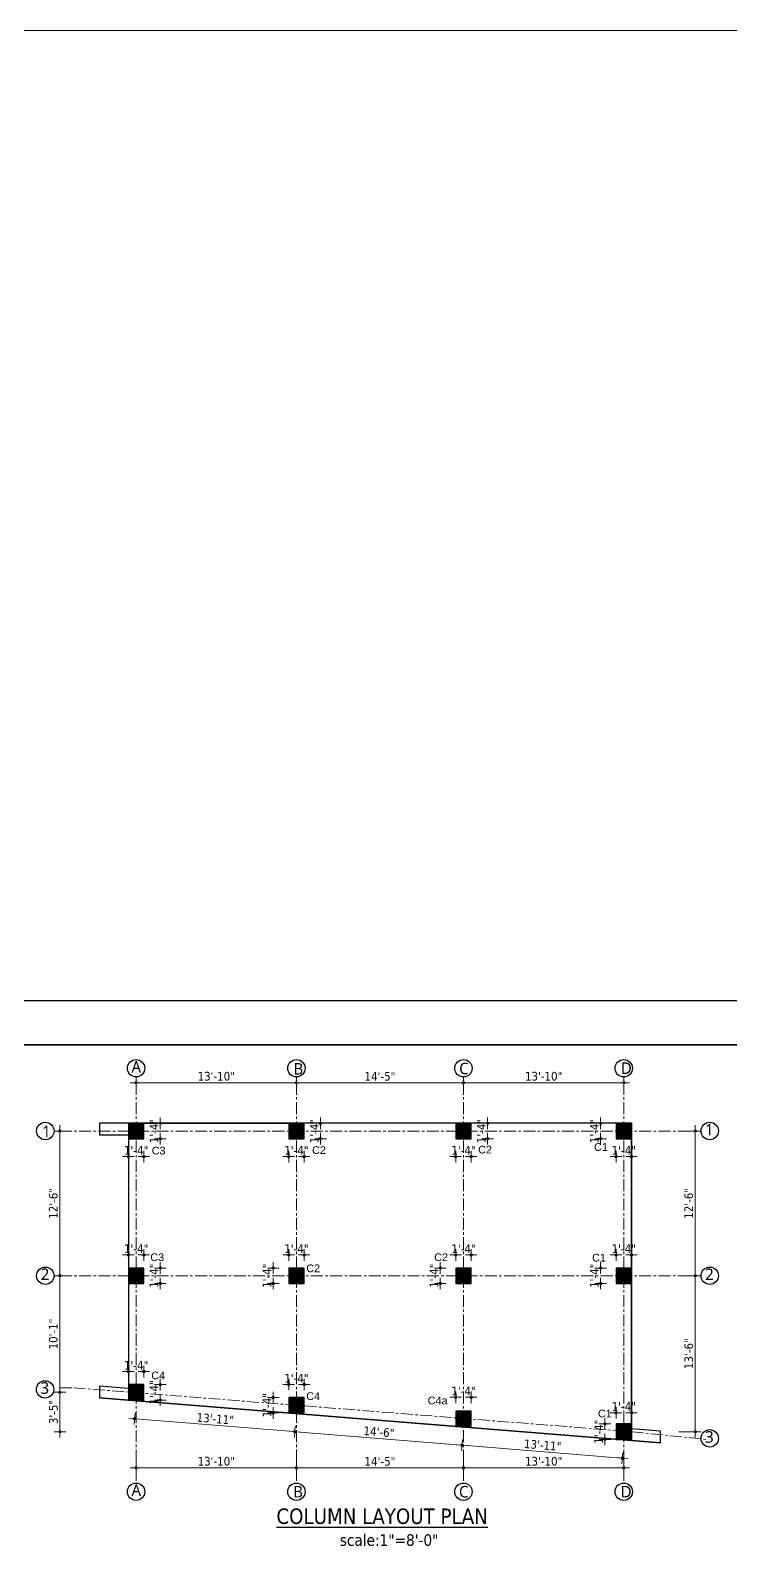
# Model space of a CAD drawing. Header units: inches. Extents: x 130993 to 274375, y -5108 to 103559.
# Drawn here: x 135775 to 136500, y 50912 to 52489 of the extents above; entities that cross this region are included whole.
import ezdxf

# ---------------------------------------------------------------- set-up
doc = ezdxf.new("R2010")
doc.units = ezdxf.units.IN
doc.header["$MEASUREMENT"] = 0
doc.header["$PDMODE"] = 2
doc.header["$PDSIZE"] = -3
doc.linetypes.add('CENTER', pattern=[2, 1.25, -0.25, 0.25, -0.25])
for name, color, linetype, lineweight in [('Center line', 252, 'CENTER', 20), ('Column', 14, 'Continuous', 30), ('Dim-external', 151, 'Continuous', 9), ('DIMENSION', 142, 'Continuous', 20), ('HATCH', 9, 'Continuous', 9), ('INDEX LINE', 4, 'Continuous', 13), ('Stairs', 134, 'Continuous', 25), ('TEXT', 181, 'Continuous', 13)]:
    doc.layers.add(name, color=color, linetype=linetype, lineweight=lineweight)
doc.layers.add('ELEVATION', color=7, linetype='Continuous')
doc.layers.add('Text-external', color=7, linetype='Continuous')
doc.styles.add('caption 1in-8ft', font='trebuc.ttf', dxfattribs={"height": 12})
doc.styles.add('S-111', font='arial.ttf', dxfattribs={"height": 8})
doc.styles.add('TAHOMA', font='tahoma.ttf', dxfattribs={"height": 9})
doc.dimstyles.new('1.8', dxfattribs={"dimscale": 0, "dimtxt": 9, "dimasz": 1, "dimexe": 2, "dimexo": 9, "dimgap": 2, "dimtad": 1, "dimdec": 0, "dimzin": 3, "dimdsep": 46, "dimlunit": 4, "dimtxsty": 'TAHOMA', "dimblk": 'DIM', "dimcen": 3, "dimdle": 3, "dimse1": 1, "dimse2": 1, "dimclrd": 256, "dimclre": 256, "dimclrt": 7, "dimadec": 1, "dimazin": 2, "dimtfac": 1, "dimtdec": 0, "dimtix": 1, "dimtofl": 0, "dimtmove": 2, "dimatfit": 3, "dimldrblk": 'ARW', "dimfxl": 1, "dimfrac": 2, "dimtolj": 2, "dimtzin": 0, "dimarcsym": 0})

# ---------------------------------------------------------------- blocks, each defined once
blk = doc.blocks.new('col')
at = {"layer": 'HATCH'}
h = blk.add_hatch(color=256, dxfattribs=at)
h.dxf.hatch_style = 1
h.paths.add_polyline_path([(-8, -8), (8, -8), (8, 8), (-8, 8)])
at = {"layer": 'Column'}
blk.add_lwpolyline([(-8, -8), (8, -8), (8, 8), (-8, 8)], close=True, dxfattribs=at)
at = {"layer": 'Dim-external'}
for p, q in [((-8, 8), (8, -8)), ((8, 8), (-8, -8))]:
    blk.add_line(p, q, dxfattribs=at)
blk = doc.blocks.new('gridd')
at = {"layer": 'Dim-external'}
for p in [(2, 0), (168, 0), (341, 0), (507, 0), (2, -150), (168, -150), (341, -150), (507, -150), (2, -270.8), (168, -284.2), (341, -298.2), (507, -311.6)]:
    blk.add_blockref('col', p, dxfattribs=at)
blk = doc.blocks.new('DIM')
at = {"layer": 'INDEX LINE'}
h = blk.add_hatch(color=256, dxfattribs=at)
h.paths.add_polyline_path([(0, 1.3), (0, 0), (1.3, 0, 0.414214)])
h.paths.add_polyline_path([(1.3, 0), (0, 0), (0, -1.3, 0.414214)])
h.paths.add_polyline_path([(0, 0), (-1.3, 0, 0.414214), (0, -1.3)])
h.paths.add_polyline_path([(0, 1.3, 0.414214), (-1.3, 0), (0, 0)])
for p, q in [((-6, 0), (6, 0)), ((0, 6), (0, -6))]:
    blk.add_line(p, q, dxfattribs=at)
blk.add_circle((0, 0), 1.28, dxfattribs=at)
blk = doc.blocks.new('*D3074')
at = {"layer": 'Defpoints', "color": 0}
for p in [(1980.5, 752.3), (1814.5, 710.3), (1980.5, 710.3)]:
    blk.add_point(p, dxfattribs=at)
at = {"layer": 'DIMENSION', "lineweight": -2}
blk.add_line((1815.5, 752.3), (1979.5, 752.3), dxfattribs=at)
at = {"layer": 'DIMENSION', "lineweight": -2, "rotation": 180}
blk.add_blockref('DIM', (1814.5, 752.3), dxfattribs=at)
at = {"layer": 'DIMENSION', "lineweight": -2}
blk.add_blockref('DIM', (1980.5, 752.3), dxfattribs=at)
at = {"layer": 'DIMENSION', "color": 7, "insert": (1897.5, 759), "char_height": 9, "attachment_point": 5, "style": 'TAHOMA'}
blk.add_mtext('\\A2;13\'-10"', dxfattribs=at)
blk = doc.blocks.new('ARW')
at = {"layer": 'INDEX LINE'}
blk.add_lwpolyline([(10, 0, 0, 6, 0), (0, 0, 0, 0, 0), (10, 0, 0, 0, 0)], format="xyseb", dxfattribs=at)
blk = doc.blocks.new('*D3075')
at = {"layer": 'Defpoints', "color": 0}
for p in [(2153.5, 752.3), (1980.5, 710.3), (2153.5, 710.3)]:
    blk.add_point(p, dxfattribs=at)
at = {"layer": 'DIMENSION', "lineweight": -2}
blk.add_line((1981.5, 752.3), (2152.5, 752.3), dxfattribs=at)
at = {"layer": 'DIMENSION', "lineweight": -2, "rotation": 180}
blk.add_blockref('DIM', (1980.5, 752.3), dxfattribs=at)
at = {"layer": 'DIMENSION', "lineweight": -2}
blk.add_blockref('DIM', (2153.5, 752.3), dxfattribs=at)
at = {"layer": 'DIMENSION', "color": 7, "insert": (2067, 758.9), "char_height": 9, "attachment_point": 5, "style": 'TAHOMA'}
blk.add_mtext('\\A2;14\'-5"', dxfattribs=at)
blk = doc.blocks.new('*D3076')
at = {"layer": 'Defpoints', "color": 0}
for p in [(2319.5, 752.3), (2153.5, 710.3), (2319.5, 710.3)]:
    blk.add_point(p, dxfattribs=at)
at = {"layer": 'DIMENSION', "lineweight": -2}
blk.add_line((2154.5, 752.3), (2318.5, 752.3), dxfattribs=at)
at = {"layer": 'DIMENSION', "lineweight": -2, "rotation": 180}
blk.add_blockref('DIM', (2153.5, 752.3), dxfattribs=at)
at = {"layer": 'DIMENSION', "lineweight": -2}
blk.add_blockref('DIM', (2319.5, 752.3), dxfattribs=at)
at = {"layer": 'DIMENSION', "color": 7, "insert": (2236.5, 759), "char_height": 9, "attachment_point": 5, "style": 'TAHOMA'}
blk.add_mtext('\\A2;13\'-10"', dxfattribs=at)
blk = doc.blocks.new('*D3077')
at = {"layer": 'Defpoints', "color": 0}
for p in [(2327.5, 552.3), (2393.5, 552.3), (2327.5, 390.7)]:
    blk.add_point(p, dxfattribs=at)
at = {"layer": 'DIMENSION', "lineweight": -2}
blk.add_line((2393.5, 391.7), (2393.5, 551.3), dxfattribs=at)
for p, rotation in [((2393.5, 552.3), 90), ((2393.5, 390.7), 270)]:
    blk.add_blockref('DIM', p, dxfattribs=dict(at, rotation=rotation))
at = {"layer": 'DIMENSION', "color": 7, "insert": (2386.8, 471.5), "char_height": 9, "attachment_point": 5, "rotation": 90, "style": 'TAHOMA'}
blk.add_mtext('\\A2;13\'-6"', dxfattribs=at)
blk = doc.blocks.new('*D3078')
at = {"layer": 'Defpoints', "color": 0}
for p in [(2327.5, 702.3), (2393.5, 702.3), (2327.5, 552.3)]:
    blk.add_point(p, dxfattribs=at)
at = {"layer": 'DIMENSION', "lineweight": -2}
blk.add_line((2393.5, 553.3), (2393.5, 701.3), dxfattribs=at)
for p, rotation in [((2393.5, 702.3), 90), ((2393.5, 552.3), 270)]:
    blk.add_blockref('DIM', p, dxfattribs=dict(at, rotation=rotation))
at = {"layer": 'DIMENSION', "color": 7, "insert": (2386.8, 627.3), "char_height": 9, "attachment_point": 5, "rotation": 90, "style": 'TAHOMA'}
blk.add_mtext('\\A2;12\'-6"', dxfattribs=at)
blk = doc.blocks.new('*D3079')
at = {"layer": 'Defpoints', "color": 0}
for p in [(1735.5, 552.3), (1806.5, 552.3), (1806.5, 431.5)]:
    blk.add_point(p, dxfattribs=at)
at = {"layer": 'DIMENSION', "lineweight": -2}
blk.add_line((1735.5, 432.5), (1735.5, 551.3), dxfattribs=at)
for p, rotation in [((1735.5, 552.3), 90), ((1735.5, 431.5), 270)]:
    blk.add_blockref('DIM', p, dxfattribs=dict(at, rotation=rotation))
at = {"layer": 'DIMENSION', "color": 7, "insert": (1728.8, 491.9), "char_height": 9, "attachment_point": 5, "rotation": 90, "style": 'TAHOMA'}
blk.add_mtext('\\A2;10\'-1"', dxfattribs=at)
blk = doc.blocks.new('*D3080')
at = {"layer": 'Defpoints', "color": 0}
for p in [(1735.5, 702.3), (1806.5, 702.3), (1806.5, 552.3)]:
    blk.add_point(p, dxfattribs=at)
at = {"layer": 'DIMENSION', "lineweight": -2}
blk.add_line((1735.5, 553.3), (1735.5, 701.3), dxfattribs=at)
for p, rotation in [((1735.5, 702.3), 90), ((1735.5, 552.3), 270)]:
    blk.add_blockref('DIM', p, dxfattribs=dict(at, rotation=rotation))
at = {"layer": 'DIMENSION', "color": 7, "insert": (1728.8, 627.3), "char_height": 9, "attachment_point": 5, "rotation": 90, "style": 'TAHOMA'}
blk.add_mtext('\\A2;12\'-6"', dxfattribs=at)
blk = doc.blocks.new('*D3081')
at = {"layer": 'Defpoints', "color": 0}
for p in [(1814.5, 423.5), (1980.5, 410.1), (1978.9, 390.7)]:
    blk.add_point(p, dxfattribs=at)
at = {"layer": 'DIMENSION', "lineweight": -2}
blk.add_line((1813.9, 404), (1977.9, 390.8), dxfattribs=at)
for p, rotation in [((1812.9, 404.1), 175.388094134981), ((1978.9, 390.7), 355.388094134981)]:
    blk.add_blockref('DIM', p, dxfattribs=dict(at, rotation=rotation))
at = {"layer": 'DIMENSION', "color": 7, "insert": (1896.5, 404), "char_height": 9, "attachment_point": 5, "rotation": 355.3881, "style": 'TAHOMA'}
blk.add_mtext('\\A2;13\'-11"', dxfattribs=at)
blk = doc.blocks.new('*D3082')
at = {"layer": 'Defpoints', "color": 0}
for p in [(1980.5, 410.1), (2153.5, 395.5), (2152, 376.7)]:
    blk.add_point(p, dxfattribs=at)
at = {"layer": 'DIMENSION', "lineweight": -2}
blk.add_line((1979.9, 390.6), (2151, 376.8), dxfattribs=at)
for p, rotation in [((1978.9, 390.7), 175.3880941348649), ((2152, 376.7), 355.3880941348649)]:
    blk.add_blockref('DIM', p, dxfattribs=dict(at, rotation=rotation))
at = {"layer": 'DIMENSION', "color": 7, "insert": (2066, 390.4), "char_height": 9, "attachment_point": 5, "rotation": 355.3881, "style": 'TAHOMA'}
blk.add_mtext('\\A2;14\'-6"', dxfattribs=at)
blk = doc.blocks.new('*D3083')
at = {"layer": 'Defpoints', "color": 0}
for p in [(2153.5, 395.5), (2319.5, 382.1), (2318, 363.3)]:
    blk.add_point(p, dxfattribs=at)
at = {"layer": 'DIMENSION', "lineweight": -2}
blk.add_line((2153, 376.6), (2317, 363.4), dxfattribs=at)
for p, rotation in [((2152, 376.7), 175.3880941348649), ((2318, 363.3), 355.3880941348649)]:
    blk.add_blockref('DIM', p, dxfattribs=dict(at, rotation=rotation))
at = {"layer": 'DIMENSION', "color": 7, "insert": (2235.5, 376.7), "char_height": 9, "attachment_point": 5, "rotation": 355.3881, "style": 'TAHOMA'}
blk.add_mtext('\\A2;13\'-11"', dxfattribs=at)
blk = doc.blocks.new('*D3084')
at = {"layer": 'Defpoints', "color": 0}
for p in [(2153.5, 395.5), (2319.5, 382.1), (2153.5, 353.3)]:
    blk.add_point(p, dxfattribs=at)
at = {"layer": 'DIMENSION', "lineweight": -2}
blk.add_line((2318.5, 353.3), (2154.5, 353.3), dxfattribs=at)
at = {"layer": 'DIMENSION', "lineweight": -2, "rotation": 180}
blk.add_blockref('DIM', (2153.5, 353.3), dxfattribs=at)
at = {"layer": 'DIMENSION', "lineweight": -2}
blk.add_blockref('DIM', (2319.5, 353.3), dxfattribs=at)
at = {"layer": 'DIMENSION', "color": 7, "insert": (2236.5, 360), "char_height": 9, "attachment_point": 5, "style": 'TAHOMA'}
blk.add_mtext('\\A2;13\'-10"', dxfattribs=at)
blk = doc.blocks.new('*D3085')
at = {"layer": 'Defpoints', "color": 0}
for p in [(1980.5, 410.1), (2153.5, 395.5), (1980.5, 353.3)]:
    blk.add_point(p, dxfattribs=at)
at = {"layer": 'DIMENSION', "lineweight": -2}
blk.add_line((2152.5, 353.3), (1981.5, 353.3), dxfattribs=at)
at = {"layer": 'DIMENSION', "lineweight": -2, "rotation": 180}
blk.add_blockref('DIM', (1980.5, 353.3), dxfattribs=at)
at = {"layer": 'DIMENSION', "lineweight": -2}
blk.add_blockref('DIM', (2153.5, 353.3), dxfattribs=at)
at = {"layer": 'DIMENSION', "color": 7, "insert": (2067, 359.9), "char_height": 9, "attachment_point": 5, "style": 'TAHOMA'}
blk.add_mtext('\\A2;14\'-5"', dxfattribs=at)
blk = doc.blocks.new('*D3086')
at = {"layer": 'Defpoints', "color": 0}
for p in [(1814.5, 422.8), (1980.5, 410.1), (1814.5, 353.3)]:
    blk.add_point(p, dxfattribs=at)
at = {"layer": 'DIMENSION', "lineweight": -2}
blk.add_line((1979.5, 353.3), (1815.5, 353.3), dxfattribs=at)
at = {"layer": 'DIMENSION', "lineweight": -2, "rotation": 180}
blk.add_blockref('DIM', (1814.5, 353.3), dxfattribs=at)
at = {"layer": 'DIMENSION', "lineweight": -2}
blk.add_blockref('DIM', (1980.5, 353.3), dxfattribs=at)
at = {"layer": 'DIMENSION', "color": 7, "insert": (1897.5, 360), "char_height": 9, "attachment_point": 5, "style": 'TAHOMA'}
blk.add_mtext('\\A2;13\'-10"', dxfattribs=at)
blk = doc.blocks.new('*D3087')
at = {"layer": 'Defpoints', "color": 0}
for p in [(1806.5, 431.5), (1735.6, 390.7), (2327.5, 390.7)]:
    blk.add_point(p, dxfattribs=at)
at = {"layer": 'DIMENSION', "lineweight": -2}
blk.add_line((1735.6, 430.5), (1735.6, 391.7), dxfattribs=at)
for p, rotation in [((1735.6, 431.5), 90), ((1735.6, 390.7), 270)]:
    blk.add_blockref('DIM', p, dxfattribs=dict(at, rotation=rotation))
at = {"layer": 'DIMENSION', "color": 7, "insert": (1728.9, 411.1), "char_height": 9, "attachment_point": 5, "rotation": 90, "style": 'TAHOMA'}
blk.add_mtext('\\A2;3\'-5"', dxfattribs=at)
blk = doc.blocks.new('*D3088')
at = {"layer": 'Defpoints', "color": 0}
for p in [(2300, 398.7), (2311.5, 398.7), (2311.5, 382.7)]:
    blk.add_point(p, dxfattribs=at)
at = {"layer": 'DIMENSION', "lineweight": -2}
for p, q in [((2300, 399.7), (2300, 400.7)), ((2300, 381.7), (2300, 380.7))]:
    blk.add_line(p, q, dxfattribs=at)
for p, rotation in [((2300, 398.7), 270), ((2300, 382.7), 90)]:
    blk.add_blockref('DIM', p, dxfattribs=dict(at, rotation=rotation))
at = {"layer": 'DIMENSION', "color": 7, "insert": (2293.5, 390.7), "char_height": 9, "attachment_point": 5, "rotation": 90, "style": 'TAHOMA'}
blk.add_mtext('\\A2;1\'-4"', dxfattribs=at)
blk = doc.blocks.new('*D3089')
at = {"layer": 'Defpoints', "color": 0}
for p in [(2327.5, 410.3), (2311.5, 398.7), (2327.5, 398.7)]:
    blk.add_point(p, dxfattribs=at)
at = {"layer": 'DIMENSION', "lineweight": -2}
for p, q in [((2310.5, 410.3), (2309.5, 410.3)), ((2328.5, 410.3), (2329.5, 410.3))]:
    blk.add_line(p, q, dxfattribs=at)
blk.add_blockref('DIM', (2311.5, 410.3), dxfattribs=at)
at = {"layer": 'DIMENSION', "lineweight": -2, "rotation": 180}
blk.add_blockref('DIM', (2327.5, 410.3), dxfattribs=at)
at = {"layer": 'DIMENSION', "color": 7, "insert": (2319.5, 416.8), "char_height": 9, "attachment_point": 5, "style": 'TAHOMA'}
blk.add_mtext('\\A2;1\'-4"', dxfattribs=at)
blk = doc.blocks.new('*D3090')
at = {"layer": 'Defpoints', "color": 0}
for p in [(2145.5, 412.1), (7142.5, 412.1), (7155.5, -8)]:
    blk.add_point(p, dxfattribs=at)
at = {"layer": 'DIMENSION', "lineweight": -2}
blk.add_line((7142.5, -7), (7142.5, 411.1), dxfattribs=at)
for p, rotation in [((7142.5, 412.1), 90), ((7142.5, -8), 270)]:
    blk.add_blockref('DIM', p, dxfattribs=dict(at, rotation=rotation))
at = {"layer": 'DIMENSION', "color": 7, "insert": (7135.8, 202.1), "char_height": 9, "attachment_point": 5, "rotation": 90, "style": 'TAHOMA'}
blk.add_mtext('\\A2;35\'-0"', dxfattribs=at)
blk = doc.blocks.new('*D3091')
at = {"layer": 'Defpoints', "color": 0}
for p in [(2161.5, 426.3), (2145.5, 412.1), (2161.5, 412.1)]:
    blk.add_point(p, dxfattribs=at)
at = {"layer": 'DIMENSION', "lineweight": -2}
for p, q in [((2144.5, 426.3), (2143.5, 426.3)), ((2162.5, 426.3), (2163.5, 426.3))]:
    blk.add_line(p, q, dxfattribs=at)
blk.add_blockref('DIM', (2145.5, 426.3), dxfattribs=at)
at = {"layer": 'DIMENSION', "lineweight": -2, "rotation": 180}
blk.add_blockref('DIM', (2161.5, 426.3), dxfattribs=at)
at = {"layer": 'DIMENSION', "color": 7, "insert": (2153.5, 432.8), "char_height": 9, "attachment_point": 5, "style": 'TAHOMA'}
blk.add_mtext('\\A2;1\'-4"', dxfattribs=at)
blk = doc.blocks.new('*D3092')
at = {"layer": 'Defpoints', "color": 0}
for p in [(2327.5, 573.8), (2311.5, 560.3), (2327.5, 560.3)]:
    blk.add_point(p, dxfattribs=at)
at = {"layer": 'DIMENSION', "lineweight": -2}
for p, q in [((2310.5, 573.8), (2309.5, 573.8)), ((2328.5, 573.8), (2329.5, 573.8))]:
    blk.add_line(p, q, dxfattribs=at)
blk.add_blockref('DIM', (2311.5, 573.8), dxfattribs=at)
at = {"layer": 'DIMENSION', "lineweight": -2, "rotation": 180}
blk.add_blockref('DIM', (2327.5, 573.8), dxfattribs=at)
at = {"layer": 'DIMENSION', "color": 7, "insert": (2319.5, 580.3), "char_height": 9, "attachment_point": 5, "style": 'TAHOMA'}
blk.add_mtext('\\A2;1\'-4"', dxfattribs=at)
blk = doc.blocks.new('*D3093')
at = {"layer": 'Defpoints', "color": 0}
for p in [(2295.5, 560.3), (2311.5, 560.3), (2311.5, 544.3)]:
    blk.add_point(p, dxfattribs=at)
at = {"layer": 'DIMENSION', "lineweight": -2}
for p, q in [((2295.5, 561.3), (2295.5, 562.3)), ((2295.5, 543.3), (2295.5, 542.3))]:
    blk.add_line(p, q, dxfattribs=at)
for p, rotation in [((2295.5, 560.3), 270), ((2295.5, 544.3), 90)]:
    blk.add_blockref('DIM', p, dxfattribs=dict(at, rotation=rotation))
at = {"layer": 'DIMENSION', "color": 7, "insert": (2289, 552.3), "char_height": 9, "attachment_point": 5, "rotation": 90, "style": 'TAHOMA'}
blk.add_mtext('\\A2;1\'-4"', dxfattribs=at)
blk = doc.blocks.new('*D3056')
at = {"layer": 'Defpoints', "color": 0}
for p in [(2161.5, 573.8), (2145.5, 560.3), (2161.5, 560.3)]:
    blk.add_point(p, dxfattribs=at)
at = {"layer": 'DIMENSION', "lineweight": -2}
for p, q in [((2144.5, 573.8), (2143.5, 573.8)), ((2162.5, 573.8), (2163.5, 573.8))]:
    blk.add_line(p, q, dxfattribs=at)
blk.add_blockref('DIM', (2145.5, 573.8), dxfattribs=at)
at = {"layer": 'DIMENSION', "lineweight": -2, "rotation": 180}
blk.add_blockref('DIM', (2161.5, 573.8), dxfattribs=at)
at = {"layer": 'DIMENSION', "color": 7, "insert": (2153.5, 580.3), "char_height": 9, "attachment_point": 5, "style": 'TAHOMA'}
blk.add_mtext('\\A2;1\'-4"', dxfattribs=at)
blk = doc.blocks.new('*D3057')
at = {"layer": 'Defpoints', "color": 0}
for p in [(2129.5, 560.3), (2145.5, 560.3), (2145.5, 544.3)]:
    blk.add_point(p, dxfattribs=at)
at = {"layer": 'DIMENSION', "lineweight": -2}
for p, q in [((2129.5, 561.3), (2129.5, 562.3)), ((2129.5, 543.3), (2129.5, 542.3))]:
    blk.add_line(p, q, dxfattribs=at)
for p, rotation in [((2129.5, 560.3), 270), ((2129.5, 544.3), 90)]:
    blk.add_blockref('DIM', p, dxfattribs=dict(at, rotation=rotation))
at = {"layer": 'DIMENSION', "color": 7, "insert": (2123, 552.3), "char_height": 9, "attachment_point": 5, "rotation": 90, "style": 'TAHOMA'}
blk.add_mtext('\\A2;1\'-4"', dxfattribs=at)
blk = doc.blocks.new('*D3058')
at = {"layer": 'Defpoints', "color": 0}
for p in [(1988.5, 573.8), (1972.5, 560.3), (1988.5, 560.3)]:
    blk.add_point(p, dxfattribs=at)
at = {"layer": 'DIMENSION', "lineweight": -2}
for p, q in [((1971.5, 573.8), (1970.5, 573.8)), ((1989.5, 573.8), (1990.5, 573.8))]:
    blk.add_line(p, q, dxfattribs=at)
blk.add_blockref('DIM', (1972.5, 573.8), dxfattribs=at)
at = {"layer": 'DIMENSION', "lineweight": -2, "rotation": 180}
blk.add_blockref('DIM', (1988.5, 573.8), dxfattribs=at)
at = {"layer": 'DIMENSION', "color": 7, "insert": (1980.5, 580.3), "char_height": 9, "attachment_point": 5, "style": 'TAHOMA'}
blk.add_mtext('\\A2;1\'-4"', dxfattribs=at)
blk = doc.blocks.new('*D3059')
at = {"layer": 'Defpoints', "color": 0}
for p in [(1956.5, 560.3), (1972.5, 560.3), (1972.5, 544.3)]:
    blk.add_point(p, dxfattribs=at)
at = {"layer": 'DIMENSION', "lineweight": -2}
for p, q in [((1956.5, 561.3), (1956.5, 562.3)), ((1956.5, 543.3), (1956.5, 542.3))]:
    blk.add_line(p, q, dxfattribs=at)
for p, rotation in [((1956.5, 560.3), 270), ((1956.5, 544.3), 90)]:
    blk.add_blockref('DIM', p, dxfattribs=dict(at, rotation=rotation))
at = {"layer": 'DIMENSION', "color": 7, "insert": (1950, 552.3), "char_height": 9, "attachment_point": 5, "rotation": 90, "style": 'TAHOMA'}
blk.add_mtext('\\A2;1\'-4"', dxfattribs=at)
blk = doc.blocks.new('*D3060')
at = {"layer": 'Defpoints', "color": 0}
for p in [(1972.5, 426.1), (1988.5, 439.6), (1988.5, 426.1)]:
    blk.add_point(p, dxfattribs=at)
at = {"layer": 'DIMENSION', "lineweight": -2}
for p, q in [((1971.5, 439.6), (1970.5, 439.6)), ((1989.5, 439.6), (1990.5, 439.6))]:
    blk.add_line(p, q, dxfattribs=at)
blk.add_blockref('DIM', (1972.5, 439.6), dxfattribs=at)
at = {"layer": 'DIMENSION', "lineweight": -2, "rotation": 180}
blk.add_blockref('DIM', (1988.5, 439.6), dxfattribs=at)
at = {"layer": 'DIMENSION', "color": 7, "insert": (1980.5, 446.1), "char_height": 9, "attachment_point": 5, "style": 'TAHOMA'}
blk.add_mtext('\\A2;1\'-4"', dxfattribs=at)
blk = doc.blocks.new('*D3061')
at = {"layer": 'Defpoints', "color": 0}
for p in [(1956.5, 426.1), (1972.5, 426.1), (1972.5, 410.1)]:
    blk.add_point(p, dxfattribs=at)
at = {"layer": 'DIMENSION', "lineweight": -2}
for p, q in [((1956.5, 427.1), (1956.5, 428.1)), ((1956.5, 409.1), (1956.5, 408.1))]:
    blk.add_line(p, q, dxfattribs=at)
for p, rotation in [((1956.5, 426.1), 270), ((1956.5, 410.1), 90)]:
    blk.add_blockref('DIM', p, dxfattribs=dict(at, rotation=rotation))
at = {"layer": 'DIMENSION', "color": 7, "insert": (1950, 418.1), "char_height": 9, "attachment_point": 5, "rotation": 90, "style": 'TAHOMA'}
blk.add_mtext('\\A2;1\'-4"', dxfattribs=at)
blk = doc.blocks.new('*D3062')
at = {"layer": 'Defpoints', "color": 0}
for p in [(1822.5, 453), (1806.5, 439.5), (1822.5, 439.5)]:
    blk.add_point(p, dxfattribs=at)
at = {"layer": 'DIMENSION', "lineweight": -2}
for p, q in [((1805.5, 453), (1804.5, 453)), ((1823.5, 453), (1824.5, 453))]:
    blk.add_line(p, q, dxfattribs=at)
blk.add_blockref('DIM', (1806.5, 453), dxfattribs=at)
at = {"layer": 'DIMENSION', "lineweight": -2, "rotation": 180}
blk.add_blockref('DIM', (1822.5, 453), dxfattribs=at)
at = {"layer": 'DIMENSION', "color": 7, "insert": (1814.5, 459.5), "char_height": 9, "attachment_point": 5, "style": 'TAHOMA'}
blk.add_mtext('\\A2;1\'-4"', dxfattribs=at)
blk = doc.blocks.new('*D3063')
at = {"layer": 'Defpoints', "color": 0}
for p in [(1806.5, 439.5), (1839.5, 439.5), (1806.5, 423.5)]:
    blk.add_point(p, dxfattribs=at)
at = {"layer": 'DIMENSION', "lineweight": -2}
for p, q in [((1839.5, 440.5), (1839.5, 441.5)), ((1839.5, 422.5), (1839.5, 421.5))]:
    blk.add_line(p, q, dxfattribs=at)
for p, rotation in [((1839.5, 439.5), 270), ((1839.5, 423.5), 90)]:
    blk.add_blockref('DIM', p, dxfattribs=dict(at, rotation=rotation))
at = {"layer": 'DIMENSION', "color": 7, "insert": (1833, 431.5), "char_height": 9, "attachment_point": 5, "rotation": 90, "style": 'TAHOMA'}
blk.add_mtext('\\A2;1\'-4"', dxfattribs=at)
blk = doc.blocks.new('*D3064')
at = {"layer": 'Defpoints', "color": 0}
for p in [(1822.5, 573.8), (1806.5, 560.3), (1822.5, 560.3)]:
    blk.add_point(p, dxfattribs=at)
at = {"layer": 'DIMENSION', "lineweight": -2}
for p, q in [((1805.5, 573.8), (1804.5, 573.8)), ((1823.5, 573.8), (1824.5, 573.8))]:
    blk.add_line(p, q, dxfattribs=at)
blk.add_blockref('DIM', (1806.5, 573.8), dxfattribs=at)
at = {"layer": 'DIMENSION', "lineweight": -2, "rotation": 180}
blk.add_blockref('DIM', (1822.5, 573.8), dxfattribs=at)
at = {"layer": 'DIMENSION', "color": 7, "insert": (1814.5, 580.3), "char_height": 9, "attachment_point": 5, "style": 'TAHOMA'}
blk.add_mtext('\\A2;1\'-4"', dxfattribs=at)
blk = doc.blocks.new('*D3065')
at = {"layer": 'Defpoints', "color": 0}
for p in [(1806.5, 560.3), (1839.5, 560.3), (1806.5, 544.3)]:
    blk.add_point(p, dxfattribs=at)
at = {"layer": 'DIMENSION', "lineweight": -2}
for p, q in [((1839.5, 561.3), (1839.5, 562.3)), ((1839.5, 543.3), (1839.5, 542.3))]:
    blk.add_line(p, q, dxfattribs=at)
for p, rotation in [((1839.5, 560.3), 270), ((1839.5, 544.3), 90)]:
    blk.add_blockref('DIM', p, dxfattribs=dict(at, rotation=rotation))
at = {"layer": 'DIMENSION', "color": 7, "insert": (1833, 552.3), "char_height": 9, "attachment_point": 5, "rotation": 90, "style": 'TAHOMA'}
blk.add_mtext('\\A2;1\'-4"', dxfattribs=at)
blk = doc.blocks.new('*D3066')
at = {"layer": 'Defpoints', "color": 0}
for p in [(1806.5, 710.3), (1822.5, 710.3), (1822.5, 675.8)]:
    blk.add_point(p, dxfattribs=at)
at = {"layer": 'DIMENSION', "lineweight": -2}
for p, q in [((1805.5, 675.8), (1804.5, 675.8)), ((1823.5, 675.8), (1824.5, 675.8))]:
    blk.add_line(p, q, dxfattribs=at)
blk.add_blockref('DIM', (1806.5, 675.8), dxfattribs=at)
at = {"layer": 'DIMENSION', "lineweight": -2, "rotation": 180}
blk.add_blockref('DIM', (1822.5, 675.8), dxfattribs=at)
at = {"layer": 'DIMENSION', "color": 7, "insert": (1814.5, 682.3), "char_height": 9, "attachment_point": 5, "style": 'TAHOMA'}
blk.add_mtext('\\A2;1\'-4"', dxfattribs=at)
blk = doc.blocks.new('*D3067')
at = {"layer": 'Defpoints', "color": 0}
for p in [(1806.5, 710.3), (1839.5, 710.3), (1806.5, 694.3)]:
    blk.add_point(p, dxfattribs=at)
at = {"layer": 'DIMENSION', "lineweight": -2}
for p, q in [((1839.5, 711.3), (1839.5, 712.3)), ((1839.5, 693.3), (1839.5, 692.3))]:
    blk.add_line(p, q, dxfattribs=at)
for p, rotation in [((1839.5, 710.3), 270), ((1839.5, 694.3), 90)]:
    blk.add_blockref('DIM', p, dxfattribs=dict(at, rotation=rotation))
at = {"layer": 'DIMENSION', "color": 7, "insert": (1833, 702.3), "char_height": 9, "attachment_point": 5, "rotation": 90, "style": 'TAHOMA'}
blk.add_mtext('\\A2;1\'-4"', dxfattribs=at)
blk = doc.blocks.new('*D3068')
at = {"layer": 'Defpoints', "color": 0}
for p in [(1972.5, 710.3), (1988.5, 710.3), (1988.5, 675.8)]:
    blk.add_point(p, dxfattribs=at)
at = {"layer": 'DIMENSION', "lineweight": -2}
for p, q in [((1971.5, 675.8), (1970.5, 675.8)), ((1989.5, 675.8), (1990.5, 675.8))]:
    blk.add_line(p, q, dxfattribs=at)
blk.add_blockref('DIM', (1972.5, 675.8), dxfattribs=at)
at = {"layer": 'DIMENSION', "lineweight": -2, "rotation": 180}
blk.add_blockref('DIM', (1988.5, 675.8), dxfattribs=at)
at = {"layer": 'DIMENSION', "color": 7, "insert": (1980.5, 682.3), "char_height": 9, "attachment_point": 5, "style": 'TAHOMA'}
blk.add_mtext('\\A2;1\'-4"', dxfattribs=at)
blk = doc.blocks.new('*D3069')
at = {"layer": 'Defpoints', "color": 0}
for p in [(1972.5, 710.3), (2005.5, 710.3), (1972.5, 694.3)]:
    blk.add_point(p, dxfattribs=at)
at = {"layer": 'DIMENSION', "lineweight": -2}
for p, q in [((2005.5, 711.3), (2005.5, 712.3)), ((2005.5, 693.3), (2005.5, 692.3))]:
    blk.add_line(p, q, dxfattribs=at)
for p, rotation in [((2005.5, 710.3), 270), ((2005.5, 694.3), 90)]:
    blk.add_blockref('DIM', p, dxfattribs=dict(at, rotation=rotation))
at = {"layer": 'DIMENSION', "color": 7, "insert": (1999, 702.3), "char_height": 9, "attachment_point": 5, "rotation": 90, "style": 'TAHOMA'}
blk.add_mtext('\\A2;1\'-4"', dxfattribs=at)
blk = doc.blocks.new('*D3070')
at = {"layer": 'Defpoints', "color": 0}
for p in [(2145.5, 710.3), (2161.5, 710.3), (2161.5, 675.8)]:
    blk.add_point(p, dxfattribs=at)
at = {"layer": 'DIMENSION', "lineweight": -2}
for p, q in [((2144.5, 675.8), (2143.5, 675.8)), ((2162.5, 675.8), (2163.5, 675.8))]:
    blk.add_line(p, q, dxfattribs=at)
blk.add_blockref('DIM', (2145.5, 675.8), dxfattribs=at)
at = {"layer": 'DIMENSION', "lineweight": -2, "rotation": 180}
blk.add_blockref('DIM', (2161.5, 675.8), dxfattribs=at)
at = {"layer": 'DIMENSION', "color": 7, "insert": (2153.5, 682.3), "char_height": 9, "attachment_point": 5, "style": 'TAHOMA'}
blk.add_mtext('\\A2;1\'-4"', dxfattribs=at)
blk = doc.blocks.new('*D3071')
at = {"layer": 'Defpoints', "color": 0}
for p in [(2145.5, 710.3), (2178.5, 710.3), (2145.5, 694.3)]:
    blk.add_point(p, dxfattribs=at)
at = {"layer": 'DIMENSION', "lineweight": -2}
for p, q in [((2178.5, 711.3), (2178.5, 712.3)), ((2178.5, 693.3), (2178.5, 692.3))]:
    blk.add_line(p, q, dxfattribs=at)
for p, rotation in [((2178.5, 710.3), 270), ((2178.5, 694.3), 90)]:
    blk.add_blockref('DIM', p, dxfattribs=dict(at, rotation=rotation))
at = {"layer": 'DIMENSION', "color": 7, "insert": (2172, 702.3), "char_height": 9, "attachment_point": 5, "rotation": 90, "style": 'TAHOMA'}
blk.add_mtext('\\A2;1\'-4"', dxfattribs=at)
blk = doc.blocks.new('*D3072')
at = {"layer": 'Defpoints', "color": 0}
for p in [(2311.5, 710.3), (2327.5, 710.3), (2327.5, 675.8)]:
    blk.add_point(p, dxfattribs=at)
at = {"layer": 'DIMENSION', "lineweight": -2}
for p, q in [((2310.5, 675.8), (2309.5, 675.8)), ((2328.5, 675.8), (2329.5, 675.8))]:
    blk.add_line(p, q, dxfattribs=at)
blk.add_blockref('DIM', (2311.5, 675.8), dxfattribs=at)
at = {"layer": 'DIMENSION', "lineweight": -2, "rotation": 180}
blk.add_blockref('DIM', (2327.5, 675.8), dxfattribs=at)
at = {"layer": 'DIMENSION', "color": 7, "insert": (2319.5, 682.3), "char_height": 9, "attachment_point": 5, "style": 'TAHOMA'}
blk.add_mtext('\\A2;1\'-4"', dxfattribs=at)
blk = doc.blocks.new('*D3073')
at = {"layer": 'Defpoints', "color": 0}
for p in [(2295.5, 710.3), (2311.5, 710.3), (2311.5, 694.3)]:
    blk.add_point(p, dxfattribs=at)
at = {"layer": 'DIMENSION', "lineweight": -2}
for p, q in [((2295.5, 711.3), (2295.5, 712.3)), ((2295.5, 693.3), (2295.5, 692.3))]:
    blk.add_line(p, q, dxfattribs=at)
for p, rotation in [((2295.5, 710.3), 270), ((2295.5, 694.3), 90)]:
    blk.add_blockref('DIM', p, dxfattribs=dict(at, rotation=rotation))
at = {"layer": 'DIMENSION', "color": 7, "insert": (2289, 702.3), "char_height": 9, "attachment_point": 5, "rotation": 90, "style": 'TAHOMA'}
blk.add_mtext('\\A2;1\'-4"', dxfattribs=at)
blk = doc.blocks.new('clp')
at = {"layer": 'Center line', "ltscale": 10}
for p, q in [((1814.5, 752.3), (1814.5, 337.5)), ((1980.5, 752.3), (1980.5, 337.5)), ((2153.5, 752.3), (2153.5, 337.5)), ((2319.5, 752.3), (2319.5, 337.5)), ((1735.5, 702.3), (2393.5, 702.3)), ((1735.5, 552.3), (2393.5, 552.3))]:
    blk.add_line(p, q, dxfattribs=at)
blk.add_lwpolyline([(1735.6, 436.2), (1749.8, 436.2), (2327.5, 390.7), (2405.5, 382.6)], dxfattribs=at)
at = {"layer": 'DIMENSION'}
blk.add_line((2393.5, 390.7), (2376.5, 390.7), dxfattribs=at)
at = {"layer": 'ELEVATION'}
for p, q in [((2327.5, 710.3), (1776.5, 710.3)), ((1806.5, 710.3), (1806.5, 423.5)), ((1822.5, 710.3), (1972.5, 710.3)), ((2327.5, 710.3), (2327.5, 381.4)), ((2357.5, 379), (1776.5, 425.9))]:
    blk.add_line(p, q, dxfattribs=at)
blk.add_lwpolyline([(2357.5, 379), (2357.5, 391.1), (2327.5, 393.5), (2327.5, 623.3), (2327.5, 623.3), (2327.5, 710.3), (1776.5, 710.3), (1776.5, 698.3), (1806.5, 698.3), (1806.5, 435.5), (1776.5, 437.9), (1776.5, 425.9)], close=True, dxfattribs=at)
at = {"layer": 'Stairs'}
blk.add_line((2327.5, 694.3), (2327.5, 560.3), dxfattribs=at)
at = {"layer": 'Text-external'}
for centre in [(1814.5, 767.3), (1980.5, 767.3), (2153.5, 767.3), (2319.5, 767.3), (1720.5, 702.3), (2408.5, 702.3), (1720.5, 552.3), (2408.5, 552.3), (1720.2, 434.5), (2408.5, 383.8), (1814.5, 328.5), (1980.5, 328.5), (2153.5, 328.5), (2319.5, 328.5)]:
    blk.add_circle(centre, 9, dxfattribs=at)
at = {"layer": 'Column'}
blk.add_blockref('gridd', (1812.5, 702.3), dxfattribs=at)
at = {"layer": 'ELEVATION', "lineweight": 25, "ltscale": 0.5, "style": 'TAHOMA'}
for s, height, p in [('%%UCOLUMN LAYOUT PLAN', 16, (1959.8, 295.1)), ('scale:1"=8\'-0"', 12, (2025.4, 272.4))]:
    blk.add_text(s, height=height, dxfattribs=at).set_placement(p)
at = {"layer": 'TEXT', "color": 5, "char_height": 8, "width": 37.285, "attachment_point": 3, "style": 'S-111'}
for s, insert in [('C3', (1845, 686)), ('C2', (2011, 686.5)), ('C2', (2183, 687)), ('C1', (2303, 689.7)), ('C3', (1843.5, 575.5)), ('C2', (2137.5, 575.5)), ('C1', (2301, 575)), ('C2', (2005, 564)), ('C4', (1844.5, 453)), ('C4', (2005, 431.5)), ('C4a', (2137, 427)), ('C1', (2307, 413.5))]:
    blk.add_mtext(s, dxfattribs=dict(at, insert=insert))
at = {"layer": 'Text-external', "char_height": 12, "attachment_point": 1, "style": 'caption 1in-8ft'}
for s, insert, width in [('A', (1809.7, 774.8), 130.167), ('C', (2149, 773.1), 130.167), ('D', (2316.4, 773.4), 130.167), ('B', (1977.4, 772.8), 130.167), ('1', (1717.2, 707.9), 5.971), ('1', (2403.7, 709.8), 130.167), ('2', (1715.7, 559.8), 7.718), ('2', (2403.7, 559.8), 130.167), ('3', (1715.5, 442), 7.778), ('3', (2403.7, 391.3), 130.167), ('A', (1809.7, 336), 130.167), ('B', (1977.1, 334.5), 130.167), ('C', (2148.8, 334.5), 130.167), ('D', (2316.2, 334.5), 130.167)]:
    blk.add_mtext(s, dxfattribs=dict(at, insert=insert, width=width))
at = {"layer": 'DIMENSION'}
for base, p1, p2, picture, middle in [((1980.5, 752.3), (1814.5, 710.3), (1980.5, 710.3), '*D3074', (1897.5, 759)), ((2153.5, 752.3), (1980.5, 710.3), (2153.5, 710.3), '*D3075', (2067, 758.9)), ((2319.5, 752.3), (2153.5, 710.3), (2319.5, 710.3), '*D3076', (2236.5, 759)), ((1822.5, 675.8), (1806.5, 710.3), (1822.5, 710.3), '*D3066', (1814.5, 682.3)), ((1988.5, 675.8), (1972.5, 710.3), (1988.5, 710.3), '*D3068', (1980.5, 682.3)), ((2161.5, 675.8), (2145.5, 710.3), (2161.5, 710.3), '*D3070', (2153.5, 682.3)), ((2327.5, 675.8), (2311.5, 710.3), (2327.5, 710.3), '*D3072', (2319.5, 682.3)), ((1822.5, 573.8), (1806.5, 560.3), (1822.5, 560.3), '*D3064', (1814.5, 580.3)), ((1988.5, 573.8), (1972.5, 560.3), (1988.5, 560.3), '*D3058', (1980.5, 580.3)), ((2161.5, 573.8), (2145.5, 560.3), (2161.5, 560.3), '*D3056', (2153.5, 580.3)), ((2327.5, 573.8), (2311.5, 560.3), (2327.5, 560.3), '*D3092', (2319.5, 580.3)), ((1822.5, 453), (1806.5, 439.5), (1822.5, 439.5), '*D3062', (1814.5, 459.5)), ((1988.5, 439.6), (1972.5, 426.1), (1988.5, 426.1), '*D3060', (1980.5, 446.1)), ((2161.5, 426.3), (2145.5, 412.1), (2161.5, 412.1), '*D3091', (2153.5, 432.8)), ((1814.5, 353.3), (1980.5, 410.1), (1814.5, 422.8), '*D3086', (1897.5, 360)), ((2327.5, 410.3), (2311.5, 398.7), (2327.5, 398.7), '*D3089', (2319.5, 416.8)), ((1980.5, 353.3), (2153.5, 395.5), (1980.5, 410.1), '*D3085', (2067, 359.9)), ((2153.5, 353.3), (2319.5, 382.1), (2153.5, 395.5), '*D3084', (2236.5, 360))]:
    dim = blk.add_linear_dim(base=base, p1=p1, p2=p2, dimstyle='1.8', override={"dimscale": 1}, dxfattribs=at)
    dim.commit()
    dim.dimension.update_dxf_attribs({"geometry": picture, "text_midpoint": middle})
for base, p1, p2, angle, picture, middle in [((1839.5, 710.3), (1806.5, 694.3), (1806.5, 710.3), 90, '*D3067', (1833, 702.3)), ((2005.5, 710.3), (1972.5, 694.3), (1972.5, 710.3), 90, '*D3069', (1999, 702.3)), ((2178.5, 710.3), (2145.5, 694.3), (2145.5, 710.3), 90, '*D3071', (2172, 702.3)), ((2295.5, 710.3), (2311.5, 694.3), (2311.5, 710.3), 90, '*D3073', (2289, 702.3)), ((1735.5, 702.3), (1806.5, 552.3), (1806.5, 702.3), 90, '*D3080', (1728.8, 627.3)), ((2393.5, 702.3), (2327.5, 552.3), (2327.5, 702.3), 90, '*D3078', (2386.8, 627.3)), ((1735.5, 552.3), (1806.5, 431.5), (1806.5, 552.3), 90, '*D3079', (1728.8, 491.9)), ((1839.5, 560.3), (1806.5, 544.3), (1806.5, 560.3), 90, '*D3065', (1833, 552.3)), ((1956.5, 560.3), (1972.5, 544.3), (1972.5, 560.3), 90, '*D3059', (1950, 552.3)), ((2129.5, 560.3), (2145.5, 544.3), (2145.5, 560.3), 90, '*D3057', (2123, 552.3)), ((2295.5, 560.3), (2311.5, 544.3), (2311.5, 560.3), 90, '*D3093', (2289, 552.3)), ((2393.5, 552.3), (2327.5, 390.7), (2327.5, 552.3), 90, '*D3077', (2386.8, 471.5)), ((1839.5, 439.5), (1806.5, 423.5), (1806.5, 439.5), 90, '*D3063', (1833, 431.5)), ((1735.6, 390.7), (1806.5, 431.5), (2327.5, 390.7), 90, '*D3087', (1728.9, 411.1)), ((1956.5, 426.1), (1972.5, 410.1), (1972.5, 426.1), 90, '*D3061', (1950, 418.1)), ((7142.5, 412.1), (7155.5, -8), (2145.5, 412.1), 90, '*D3090', (7135.8, 202.1)), ((2152, 376.7), (1980.5, 410.1), (2153.5, 395.5), 175.3881, '*D3082', (2066, 390.4)), ((2318, 363.3), (2153.5, 395.5), (2319.5, 382.1), 175.3881, '*D3083', (2235.5, 376.7)), ((2300, 398.7), (2311.5, 382.7), (2311.5, 398.7), 90, '*D3088', (2293.5, 390.7))]:
    dim = blk.add_linear_dim(base=base, p1=p1, p2=p2, angle=angle, dimstyle='1.8', override={"dimscale": 1}, dxfattribs=at)
    dim.commit()
    dim.dimension.update_dxf_attribs({"geometry": picture, "text_midpoint": middle})
dim = blk.add_aligned_dim(p1=(1814.5, 423.5), p2=(1980.5, 410.1), distance=-19.5, dimstyle='1.8', override={"dimscale": 1}, dxfattribs=at)
dim.commit()
dim.dimension.update_dxf_attribs({"geometry": '*D3081', "text_midpoint": (1896.5, 404)})

msp = doc.modelspace()

# ---------------------------------------------------------------- linework, layer by layer
at = {"color": 240, "true_color": 0xed1f24}
msp.add_lwpolyline([(134326.6, 51437.94), (137031.19, 51437.94), (137031.19, 49284.27), (134326.6, 49284.27)], close=True, dxfattribs=at)
at = {"layer": 'Defpoints', "color": 240, "true_color": 0xed1f24}
msp.add_lwpolyline([(134326.6, 51437.94), (137031.19, 51437.94), (137031.19, 49284.27), (134326.6, 49284.27)], close=True, dxfattribs=at)
at = {"layer": 'DIMENSION'}
msp.add_lwpolyline([(134008.5, 52489.13), (154575.5, 52489.13), (154575.5, 48951.13), (134008.5, 48951.13)], close=True, dxfattribs=at)
at = {"layer": 'ELEVATION'}
for points in [[(134280.97, 49238.65), (137459.68, 49238.65), (137459.68, 51483.56), (134280.97, 51483.56)], [(134326.6, 49284.27), (137414.06, 49284.27), (137414.06, 51437.94), (134326.6, 51437.94)]]:
    msp.add_lwpolyline(points, close=True, dxfattribs=at)

# ---------------------------------------------------------------- block references
at = {"layer": 'DIMENSION'}
msp.add_blockref('clp', (134069.6, 50646.31), dxfattribs=at)

doc.saveas('drawing.dxf')
